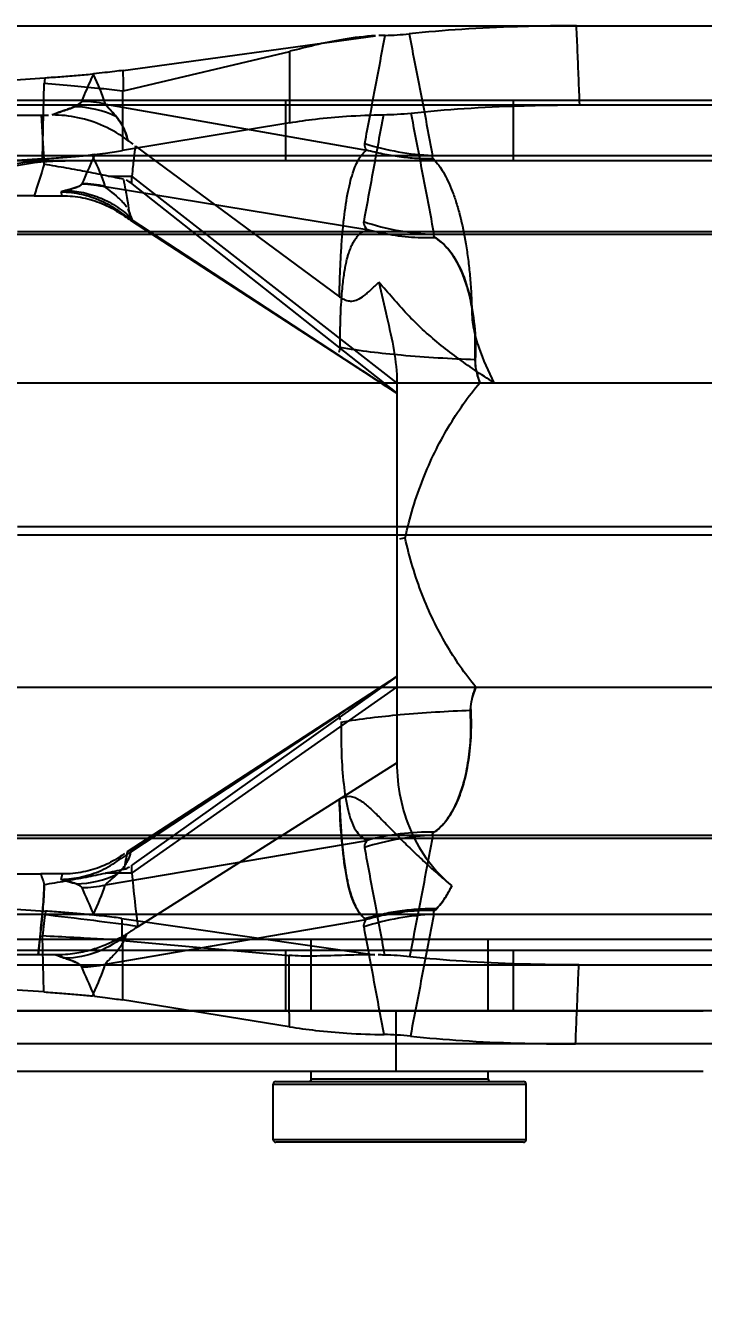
# Model space of a CAD drawing. Header units: millimetres. Extents: x 330 to 5284, y -2489 to 1657.
# Drawn here: x 972.67 to 986.06, y 805.24 to 830.77 of the extents above; entities that cross this region are included whole.
import ezdxf

# ---------------------------------------------------------------- set-up
doc = ezdxf.new("R2010")
doc.units = ezdxf.units.MM
doc.header["$LTSCALE"] = 154
doc.header["$PDMODE"] = 3
doc.header["$PDSIZE"] = 8
doc.layers.get('0').update_dxf_attribs({"linetype": 'CONTINUOUS'})
doc.layers.get('Defpoints').update_dxf_attribs({"linetype": 'CONTINUOUS'})
doc.layers.add('02___PRT_ALL_AXES', color=7, linetype='CONTINUOUS')
doc.layers.add('MIXEDCOLOR', color=7, linetype='CONTINUOUS')
doc.styles.get("Standard").update_dxf_attribs({"font": 'calibri.ttf'})
doc.dimstyles.new('DIMSTYLE_3', dxfattribs={"dimtxt": 23.333333, "dimasz": 23.333333, "dimexe": 1.5, "dimexo": 1, "dimgap": 0.875, "dimtad": 1, "dimdsep": 46, "dimtxsty": 'Standard', "dimblk": '_FILLED', "dimblk1": '_FILLED', "dimblk2": '_FILLED', "dimcen": 0.09, "dimazin": 2, "dimtp": 0.01, "dimtm": 0.01, "dimtfac": 1, "dimtofl": 0, "dimtmove": 0, "dimatfit": 3, "dimldrblk": '_FILLED', "dimfxl": 1, "dimtolj": 1, "dimarcsym": 0})

# ---------------------------------------------------------------- blocks, each defined once
blk = doc.blocks.new('_FILLED')
at = {"color": 0, "linetype": 'ByBlock'}
blk.add_solid([(0, 0), (-1, 0.2143), (-1, -0.2143)], dxfattribs=at)
blk = doc.blocks.new('*D16')
at = {"color": 0, "linetype": 'Continuous', "lineweight": -2}
for p, q in [((855.002, 819.037), (855.002, 742.91)), ((1055.002, 819.037), (1055.002, 742.91)), ((878.336, 744.41), (1031.669, 744.41))]:
    blk.add_line(p, q, dxfattribs=at)
at = {"layer": 'Defpoints', "color": 0}
for p in [(855.002, 820.037), (1055.002, 820.037), (1055.002, 744.41)]:
    blk.add_point(p, dxfattribs=at)
at = {"color": 0, "linetype": 'ByBlock', "lineweight": -2, "xscale": 23.3333333333, "yscale": 23.3333333333, "zscale": 23.3333333333, "rotation": 180}
blk.add_blockref('_FILLED', (855.002, 744.41), dxfattribs=at)
at = {"color": 0, "linetype": 'ByBlock', "lineweight": -2, "xscale": 23.3333333333, "yscale": 23.3333333333, "zscale": 23.3333333333}
blk.add_blockref('_FILLED', (1055.002, 744.41), dxfattribs=at)
at = {"color": 0, "insert": (970.558, 776.396), "char_height": 23.3333, "attachment_point": 2, "line_spacing_factor": 0.9}
blk.add_mtext('\\A1;%%c200', dxfattribs=at)

msp = doc.modelspace()

# ---------------------------------------------------------------- linework, layer by layer
at = {"linetype": 'Continuous'}
for p, q in [((973.997, 829.816), (974.003, 829.803)), ((1067.002, 814.703), (963.256, 814.703)), ((1067.002, 812.703), (843.002, 812.703)), ((978.309, 811.298), (978.309, 812.703)), ((981.809, 811.298), (981.809, 812.703)), ((962.507, 811.298), (986.059, 811.298)), ((979.984, 811.298), (979.984, 810.098)), ((986.059, 810.098), (962.507, 810.098)), ((978.309, 809.948), (978.309, 810.098)), ((981.809, 809.948), (978.309, 809.948)), ((981.809, 809.948), (981.809, 810.098)), ((977.559, 809.848), (982.559, 809.848)), ((977.559, 808.748), (977.559, 809.848)), ((977.609, 809.898), (982.509, 809.898)), ((982.559, 808.748), (982.559, 809.848)), ((982.559, 808.748), (977.559, 808.748)), ((982.509, 808.698), (977.609, 808.698))]:
    msp.add_line(p, q, dxfattribs=at)
for centre, radius, start, end in [((973.824, 831.573), 1.765, 275.6212, 275.9708), ((968.723, 831.73), 5.621, 339.9468, 340.1033), ((978.259, 809.948), 0.05, 270.1084, 0), ((981.859, 809.948), 0.05, 180, 269.8913), ((977.609, 809.848), 0.05, 90.1373, 180), ((982.509, 809.848), 0.05, 0, 89.8571), ((977.609, 808.748), 0.05, 180, 269.8627), ((982.509, 808.748), 0.05, 270.1369, 0)]:
    msp.add_arc(centre, radius, start, end, dxfattribs=at)
at = {"layer": '02___PRT_ALL_AXES', "linetype": 'Continuous'}
for p, q in [((972.502, 826.703), (1060.002, 826.703)), ((972.502, 820.87), (1066.905, 820.87)), ((972.502, 820.703), (1065.919, 820.703))]:
    msp.add_line(p, q, dxfattribs=at)
at = {"layer": 'MIXEDCOLOR', "linetype": 'Continuous'}
for p, q in [((958.574, 830.766), (1057.346, 830.766)), ((974.592, 829.884), (979.583, 830.57)), ((974.601, 829.479), (977.885, 830.261)), ((966.07, 829.274), (973.044, 829.739)), ((972.994, 828.136), (973.029, 829.627)), ((974.001, 829.803), (974, 829.816)), ((974.577, 829.477), (974.577, 828.299)), ((958.562, 829.203), (1057.002, 829.203)), ((970.17, 829.298), (1052.018, 829.298)), ((974.24, 829.217), (979.404, 828.309)), ((977.809, 828.098), (977.809, 829.298)), ((982.309, 828.098), (982.309, 829.298)), ((969.911, 829.003), (972.977, 829.003)), ((977.885, 828.85), (974.577, 828.299)), ((974.832, 828.39), (978.867, 825.411)), ((958.98, 828.204), (1068.991, 828.204)), ((972.994, 828.136), (966.07, 827.674)), ((1053.153, 828.098), (970.535, 828.098)), ((974.025, 828.222), (973.98, 828.217)), ((974.003, 828.16), (973.98, 828.217)), ((974.025, 828.222), (974.003, 828.16)), ((974.295, 827.795), (974.766, 827.795)), ((980.003, 823.711), (974.766, 827.795)), ((974.766, 827.64), (974.766, 827.795)), ((974.238, 827.589), (979.408, 826.739)), ((974.238, 827.589), (974.252, 827.573)), ((974.766, 827.64), (980.003, 823.503)), ((972.831, 827.403), (969.911, 827.403)), ((973.387, 827.405), (973.365, 827.486)), ((974.506, 827.103), (974.502, 827.08)), ((974.736, 826.926), (980.003, 823.503)), ((974.761, 826.929), (974.759, 826.965)), ((974.761, 826.929), (978.842, 824.262)), ((1068.647, 826.641), (958.968, 826.641)), ((959.051, 823.711), (1072.602, 823.711)), ((980.003, 823.711), (980.003, 816.198)), ((974.679, 814.443), (980.003, 817.903)), ((980.003, 817.903), (974.766, 814.174)), ((959.051, 817.695), (1072.602, 817.695)), ((974.766, 814.019), (980.003, 817.695)), ((974.74, 814.436), (978.854, 817.147)), ((974.885, 812.961), (980.003, 816.198)), ((958.968, 814.765), (1068.647, 814.765)), ((974.239, 813.788), (979.414, 814.665)), ((974.5, 814.326), (974.509, 814.278)), ((969.878, 814.003), (972.961, 814.003)), ((973.363, 813.895), (973.392, 814.002)), ((974.766, 814.019), (974.241, 814.019)), ((974.766, 814.019), (974.766, 814.174)), ((966.105, 813.73), (973.054, 813.266)), ((1068.991, 813.202), (958.98, 813.202)), ((974.001, 813.209), (973.999, 813.19)), ((974.239, 812.219), (979.396, 813.099)), ((974.568, 813.122), (979.566, 812.404)), ((973.022, 811.669), (972.995, 812.776)), ((968.524, 812.498), (1053.153, 812.498)), ((974.576, 812.685), (977.876, 812.392)), ((974.576, 812.685), (974.576, 811.511)), ((977.809, 811.298), (977.809, 812.498)), ((982.309, 811.298), (982.309, 812.498)), ((972.913, 812.403), (969.878, 812.403)), ((958.562, 812.203), (1057.003, 812.203)), ((973.022, 811.669), (966.105, 812.13)), ((974.003, 811.641), (973.982, 811.591)), ((974.022, 811.586), (973.982, 811.591)), ((974.022, 811.586), (974.003, 811.641)), ((977.876, 810.982), (974.576, 811.511)), ((1052.018, 811.298), (970.17, 811.298)), ((1057.346, 810.641), (958.574, 810.641))]:
    msp.add_line(p, q, dxfattribs=at)
for points in [[(974.577, 829.477), (974.585, 829.477), (974.593, 829.477), (974.601, 829.479)], [(980.708, 828.204), (980.701, 828.183), (980.707, 828.159), (980.726, 828.134)], [(980.77, 826.575), (980.741, 826.599), (980.731, 826.622), (980.742, 826.641)], [(980.72, 814.765), (980.709, 814.783), (980.716, 814.803), (980.741, 814.825)], [(979.368, 813.12), (979.377, 813.113), (979.387, 813.106), (979.396, 813.099)]]:
    msp.add_lwpolyline(points, dxfattribs=at)
for centre, radius, start, end in [((979.619, 836.554), 5.979, 271.4503, 276.0232), ((947.21, 829.071), 27.393, 0.8529, 1.7011), ((1008.848, 825.032), 36.112, 172.5107, 172.6905), ((970.621, 828.091), 3.79, 17.274, 26.8446), ((973.59, 827.195), 1.972, 63.8218, 88.9556), ((973.768, 827.263), 2.01, 76.4102, 89.8928), ((973.002, 873.446), 44.443, 269.9683, 270.1487), ((979.649, 834.965), 5.957, 270.8391, 276.1217), ((980.91, 833.297), 5.097, 252.393, 267.7241), ((970.734, 826.482), 3.674, 17.525, 27.1716), ((994.752, 820.722), 22.916, 161.4061, 163.0493), ((966.361, 789.545), 39.065, 77.8299, 78.2815), ((973.759, 825.634), 2.001, 75.7327, 89.6598), ((973.768, 825.635), 2.01, 76.4792, 89.7534), ((972.84, 897.162), 69.759, 269.99309, 270.44947), ((974.19, 824.861), 2.752, 105.5803, 107.4494), ((998.463, 863.428), 43.535, 236.6097, 236.9758), ((980.946, 831.735), 5.097, 251.7118, 267.7068), ((980.923, 809.672), 5.097, 92.2884, 107.8417), ((992.041, 787.645), 31.93, 123.0635, 123.3142), ((949.374, 819.072), 25.725, 348.8538, 349.6334), ((972.97, 743.427), 70.576, 89.65768, 90.00754), ((994.051, 820.972), 22.212, 198.2838, 198.8597), ((973.627, 815.762), 1.957, 271.0095, 295.7059), ((966.55, 850.731), 37.509, 281.8322, 282.4148), ((973.77, 815.742), 2.01, 270.1038, 283.4892), ((970.665, 814.909), 3.745, 333.0087, 342.5866), ((1016.266, 807.877), 43.547, 172.8908, 173.5408), ((980.698, 808.511), 4.77, 89.3228, 91.5702), ((980.045, 814.031), 1.033, 313.3963, 316.3674), ((1100.063, 800.067), 127.746, 174.09701, 174.45833), ((932.272, 812.315), 42.304, 0.5024, 1.0936), ((980.934, 808.109), 5.097, 92.2831, 108.0573), ((973.721, 813.128), 0.993, 328.5548, 340.9693), ((973.722, 813.127), 0.992, 328.5657, 341.9414), ((972.917, 746.69), 65.713, 89.69941, 90.00317), ((973.766, 814.166), 2.003, 270.2295, 283.6488), ((970.693, 813.329), 3.715, 332.9758, 342.6216), ((979.621, 806.406), 5.994, 83.8801, 88.6923), ((979.658, 804.899), 5.928, 84.0711, 89.1146)]:
    msp.add_arc(centre, radius, start, end, dxfattribs=at)
for points, knots in [([(983.552, 830.766), (983.164, 830.766), (982.408, 830.755), (981.306, 830.703), (980.592, 830.644), (980.246, 830.607)], [0, 0, 0, 0, 0.351308, 0.684846, 1, 1, 1, 1]), ([(980.246, 830.607), (980.296, 830.346), (980.399, 829.818), (980.554, 829.017), (980.657, 828.477), (980.708, 828.204)], [0, 0, 0, 0, 0.326065, 0.659439, 1, 1, 1, 1]), ([(983.619, 829.203), (983.612, 829.377), (983.598, 829.725), (983.576, 830.246), (983.562, 830.593), (983.554, 830.766)], [0, 0, 0, 0, 0.333915, 0.667248, 1, 1, 1, 1]), ([(979.583, 830.57), (979.367, 830.558), (978.961, 830.511), (978.397, 830.391), (978.049, 830.3), (977.887, 830.262)], [0, 0, 0, 0, 0.375516, 0.709446, 1, 1, 1, 1]), ([(979.368, 828.439), (979.401, 828.613), (979.535, 829.325), (979.671, 830.037), (979.77, 830.576)], [0, 0, 0, 0, 0.244254, 1, 1, 1, 1]), ([(977.884, 828.85), (977.884, 829.007), (977.885, 829.321), (977.886, 829.792), (977.886, 830.105), (977.887, 830.262)], [0, 0, 0, 0, 0.334017, 0.667351, 1, 1, 1, 1]), ([(974.592, 829.884), (974.536, 829.877), (974.416, 829.861), (974.221, 829.839), (974.081, 829.825), (974.005, 829.817)], [0, 0, 0, 0, 0.283937, 0.61411, 1, 1, 1, 1]), ([(974.577, 829.477), (974.437, 829.494), (974.122, 829.527), (973.606, 829.577), (973.23, 829.61), (973.029, 829.627)], [0, 0, 0, 0, 0.273258, 0.611286, 1, 1, 1, 1]), ([(973.044, 829.739), (973.157, 829.747), (973.375, 829.762), (973.701, 829.788), (973.915, 829.808), (974.023, 829.819)], [0, 0, 0, 0, 0.344452, 0.669087, 1, 1, 1, 1]), ([(973.772, 829.273), (973.79, 829.317), (973.866, 829.494), (973.944, 829.67), (974.003, 829.803)], [0, 0, 0, 0, 0.245602, 1, 1, 1, 1]), ([(973.186, 829.004), (973.267, 829.034), (973.423, 829.099), (973.638, 829.156), (973.741, 829.235), (973.772, 829.273)], [0, 0, 0, 0, 0.398496, 0.784915, 1, 1, 1, 1]), ([(973.626, 829.167), (973.598, 829.155), (973.537, 829.132), (973.452, 829.102), (973.333, 829.062), (973.246, 829.03), (973.186, 829.004)], [0, 0, 0, 0, 0.19812, 0.412844, 0.576478, 1, 1, 1, 1]), ([(973.772, 829.273), (973.758, 829.241), (973.704, 829.203), (973.65, 829.177), (973.626, 829.167)], [0, 0, 0, 0, 0.569523, 1, 1, 1, 1]), ([(974.24, 829.217), (974.285, 829.166), (974.401, 829.036), (974.586, 828.816), (974.656, 828.608), (974.683, 828.502)], [0, 0, 0, 0, 0.240066, 0.61513, 1, 1, 1, 1]), ([(974.461, 828.965), (974.429, 829.004), (974.356, 829.088), (974.273, 829.165), (974.24, 829.217)], [0, 0, 0, 0, 0.451368, 1, 1, 1, 1]), ([(980.285, 829.041), (980.633, 829.079), (981.352, 829.139), (982.463, 829.192), (983.225, 829.203), (983.617, 829.203)], [0, 0, 0, 0, 0.314682, 0.648356, 1, 1, 1, 1]), ([(973.032, 828.029), (973.031, 828.052), (973.029, 828.101), (973.026, 828.175), (973.022, 828.251), (973.017, 828.327), (973.011, 828.428), (973.004, 828.555), (972.992, 828.755), (972.983, 828.904), (972.977, 829.003)], [0, 0, 0, 0, 0.071996, 0.149957, 0.227915, 0.305868, 0.38382, 0.539724, 0.695629, 1, 1, 1, 1]), ([(974.683, 828.502), (974.535, 828.613), (974.22, 828.8), (973.708, 828.967), (973.358, 829.004), (973.186, 829.004)], [0, 0, 0, 0, 0.345998, 0.678959, 1, 1, 1, 1]), ([(974.683, 828.502), (974.675, 828.555), (974.64, 828.664), (974.566, 828.82), (974.498, 828.919), (974.461, 828.965)], [0, 0, 0, 0, 0.311458, 0.65427, 1, 1, 1, 1]), ([(977.884, 828.85), (978.053, 828.878), (978.427, 828.931), (979.045, 828.987), (979.493, 829.005), (979.736, 829.008)], [0, 0, 0, 0, 0.276928, 0.60781, 1, 1, 1, 1]), ([(979.736, 829.008), (979.703, 828.828), (979.574, 828.124), (979.443, 827.419), (979.347, 826.895)], [0, 0, 0, 0, 0.255578, 1, 1, 1, 1]), ([(980.742, 826.641), (980.691, 826.914), (980.59, 827.453), (980.436, 828.253), (980.335, 828.781), (980.285, 829.041)], [0, 0, 0, 0, 0.340548, 0.673923, 1, 1, 1, 1]), ([(974.025, 828.222), (974.096, 828.231), (974.229, 828.248), (974.413, 828.273), (974.526, 828.29), (974.577, 828.299)], [0, 0, 0, 0, 0.388487, 0.719789, 1, 1, 1, 1]), ([(974.832, 828.391), (974.829, 828.354), (974.818, 828.284), (974.806, 828.182), (974.794, 828.084), (974.78, 827.955), (974.771, 827.859), (974.766, 827.795)], [0, 0, 0, 0, 0.18641, 0.35214, 0.516264, 0.678876, 1, 1, 1, 1]), ([(978.867, 825.411), (978.871, 825.43), (978.866, 825.47), (978.87, 825.547), (978.872, 825.681), (978.879, 825.858), (978.888, 826.056), (978.9, 826.294), (978.919, 826.574), (978.956, 826.975), (979.004, 827.336), (979.072, 827.652), (979.126, 827.843), (979.185, 828.003), (979.266, 828.164), (979.344, 828.264), (979.404, 828.309)], [0, 0, 0, 0, 0.019608, 0.03916, 0.077718, 0.15332, 0.215977, 0.276501, 0.390792, 0.497208, 0.678786, 0.754032, 0.819999, 0.876802, 0.924844, 1, 1, 1, 1]), ([(979.404, 828.309), (979.397, 828.32), (979.375, 828.36), (979.363, 828.407), (979.369, 828.439)], [0, 0, 0, 0, 0.295963, 1, 1, 1, 1]), ([(980.726, 828.134), (980.614, 828.133), (980.39, 828.139), (980.056, 828.171), (979.727, 828.227), (979.511, 828.279), (979.404, 828.309)], [0, 0, 0, 0, 0.251497, 0.502442, 0.752129, 1, 1, 1, 1]), ([(973.25, 828.098), (972.927, 828.098), (972.281, 828.037), (971.352, 827.759), (970.492, 827.312), (969.736, 826.709), (969.318, 826.218), (969.135, 825.955)], [0, 0, 0, 0, 0.20071, 0.401281, 0.600761, 0.800721, 1, 1, 1, 1]), ([(969.328, 825.955), (969.511, 826.218), (969.929, 826.709), (970.686, 827.312), (971.546, 827.76), (972.476, 828.036), (973.122, 828.098), (973.444, 828.098)], [0, 0, 0, 0, 0.19924, 0.399415, 0.598754, 0.799417, 1, 1, 1, 1]), ([(972.994, 828.136), (973.116, 828.144), (973.347, 828.16), (973.676, 828.187), (973.883, 828.207), (973.98, 828.217)], [0, 0, 0, 0, 0.371532, 0.703843, 1, 1, 1, 1]), ([(980.726, 828.134), (980.803, 828.056), (980.905, 827.911), (981.019, 827.691), (981.104, 827.489), (981.182, 827.263), (981.279, 826.919), (981.355, 826.543), (981.414, 826.142), (981.443, 825.874), (981.461, 825.652), (981.472, 825.481), (981.48, 825.307), (981.485, 825.164), (981.487, 825.044), (981.493, 824.953), (981.505, 824.859), (981.527, 824.737), (981.564, 824.585), (981.677, 824.225), (981.807, 823.935), (981.922, 823.711)], [0, 0, 0, 0, 0.070813, 0.112943, 0.159971, 0.21161, 0.267288, 0.390803, 0.45857, 0.528977, 0.565157, 0.602001, 0.639523, 0.677735, 0.694675, 0.716698, 0.736418, 0.75627, 0.796455, 0.837369, 1, 1, 1, 1]), ([(974.295, 827.795), (974.162, 827.823), (973.889, 827.877), (973.468, 827.956), (973.179, 828.003), (973.032, 828.029)], [0, 0, 0, 0, 0.316798, 0.650788, 1, 1, 1, 1]), ([(973.777, 827.644), (973.758, 827.622), (973.692, 827.572), (973.542, 827.54), (973.428, 827.502), (973.365, 827.486)], [0, 0, 0, 0, 0.186287, 0.560324, 1, 1, 1, 1]), ([(973.451, 827.511), (973.478, 827.519), (973.538, 827.535), (973.631, 827.561), (973.714, 827.589), (973.76, 827.619), (973.771, 827.635)], [0, 0, 0, 0, 0.237071, 0.546746, 0.828275, 1, 1, 1, 1]), ([(974.488, 827.375), (974.45, 827.409), (974.368, 827.481), (974.275, 827.544), (974.238, 827.589)], [0, 0, 0, 0, 0.466419, 1, 1, 1, 1]), ([(974.252, 827.573), (974.279, 827.547), (974.36, 827.483), (974.441, 827.42), (974.488, 827.375)], [0, 0, 0, 0, 0.360601, 1, 1, 1, 1]), ([(974.596, 827.731), (974.609, 827.663), (974.659, 827.395), (974.705, 827.126), (974.736, 826.926)], [0, 0, 0, 0, 0.256953, 1, 1, 1, 1]), ([(973.365, 827.486), (973.501, 827.483), (973.773, 827.45), (974.161, 827.319), (974.397, 827.182), (974.506, 827.103)], [0, 0, 0, 0, 0.33425, 0.667296, 1, 1, 1, 1]), ([(973.387, 827.405), (973.524, 827.406), (973.792, 827.382), (974.17, 827.268), (974.398, 827.148), (974.502, 827.08)], [0, 0, 0, 0, 0.349518, 0.681733, 1, 1, 1, 1]), ([(973.451, 827.511), (973.57, 827.508), (973.811, 827.479), (974.16, 827.368), (974.482, 827.194), (974.673, 827.04), (974.76, 826.955)], [0, 0, 0, 0, 0.246128, 0.497631, 0.750358, 1, 1, 1, 1]), ([(974.662, 827.179), (974.646, 827.203), (974.611, 827.25), (974.551, 827.314), (974.509, 827.355), (974.488, 827.375)], [0, 0, 0, 0, 0.326205, 0.670788, 1, 1, 1, 1]), ([(974.506, 827.103), (974.535, 827.082), (974.592, 827.042), (974.677, 826.984), (974.733, 826.947), (974.761, 826.929)], [0, 0, 0, 0, 0.347516, 0.683793, 1, 1, 1, 1]), ([(974.76, 826.955), (974.758, 826.975), (974.742, 827.013), (974.729, 827.051), (974.721, 827.071)], [0, 0, 0, 0, 0.480318, 1, 1, 1, 1]), ([(979.347, 826.895), (979.345, 826.883), (979.345, 826.825), (979.38, 826.775), (979.408, 826.739)], [0, 0, 0, 0, 0.201678, 1, 1, 1, 1]), ([(978.884, 824.408), (978.882, 824.529), (978.882, 824.749), (978.891, 825.051), (978.903, 825.302), (978.919, 825.512), (978.937, 825.689), (978.956, 825.839), (978.977, 825.965), (978.998, 826.072), (979.019, 826.162), (979.045, 826.257), (979.078, 826.352), (979.119, 826.444), (979.16, 826.52), (979.204, 826.586), (979.262, 826.645), (979.307, 826.708), (979.421, 826.709), (979.408, 826.739)], [0, 0, 0, 0, 0.146471, 0.265469, 0.364929, 0.44865, 0.519741, 0.579896, 0.630891, 0.67412, 0.710872, 0.74239, 0.793242, 0.83241, 0.863298, 0.897583, 0.928389, 0.960862, 1, 1, 1, 1]), ([(980.77, 826.575), (980.654, 826.571), (980.196, 826.575), (979.738, 826.646), (979.408, 826.739)], [0, 0, 0, 0, 0.252706, 1, 1, 1, 1]), ([(981.646, 823.711), (981.599, 823.837), (981.531, 824.111), (981.565, 824.539), (981.526, 824.986), (981.447, 825.441), (981.307, 825.884), (981.097, 826.282), (980.888, 826.497), (980.77, 826.575)], [0, 0, 0, 0, 0.130199, 0.268885, 0.414066, 0.564993, 0.716685, 0.862695, 1, 1, 1, 1]), ([(980.77, 826.575), (980.865, 826.513), (981.056, 826.331), (981.283, 825.951), (981.453, 825.44), (981.551, 824.83), (981.562, 824.392), (981.552, 824.166)], [0, 0, 0, 0, 0.129805, 0.296057, 0.501485, 0.74109, 1, 1, 1, 1]), ([(978.867, 825.411), (978.887, 825.396), (978.934, 825.366), (979.016, 825.331), (979.12, 825.319), (979.239, 825.353), (979.337, 825.417), (979.421, 825.487), (979.492, 825.551), (979.567, 825.624), (979.619, 825.676), (979.646, 825.702)], [0, 0, 0, 0, 0.082303, 0.177414, 0.28724, 0.41142, 0.568463, 0.661468, 0.764351, 0.877204, 1, 1, 1, 1]), ([(979.646, 825.702), (979.697, 825.471), (979.799, 825.021), (979.956, 824.364), (980.003, 823.925), (980.003, 823.711)], [0, 0, 0, 0, 0.350075, 0.683659, 1, 1, 1, 1]), ([(981.922, 823.711), (981.795, 823.792), (981.545, 823.956), (981.183, 824.212), (980.836, 824.479), (980.509, 824.762), (980.203, 825.062), (979.924, 825.383), (979.738, 825.595), (979.646, 825.702)], [0, 0, 0, 0, 0.148746, 0.294613, 0.438328, 0.580325, 0.721424, 0.860604, 1, 1, 1, 1]), ([(978.842, 824.262), (978.956, 824.188), (979.199, 824.028), (979.585, 823.775), (979.859, 823.597), (980.003, 823.503)], [0, 0, 0, 0, 0.293769, 0.628396, 1, 1, 1, 1]), ([(981.552, 824.166), (981.063, 824.182), (980.171, 824.232), (979.282, 824.337), (978.884, 824.408)], [0, 0, 0, 0, 0.547064, 1, 1, 1, 1]), ([(981.552, 824.166), (981.549, 824.115), (981.555, 824.01), (981.592, 823.858), (981.627, 823.76), (981.646, 823.711)], [0, 0, 0, 0, 0.329718, 0.665172, 1, 1, 1, 1]), ([(980.167, 820.642), (980.253, 821.041), (980.482, 821.799), (980.986, 822.832), (981.413, 823.44), (981.646, 823.711)], [0, 0, 0, 0, 0.355658, 0.687712, 1, 1, 1, 1]), ([(981.565, 817.695), (981.345, 817.958), (980.944, 818.545), (980.467, 819.536), (980.25, 820.262), (980.167, 820.642)], [0, 0, 0, 0, 0.312902, 0.6448, 1, 1, 1, 1]), ([(980.003, 817.903), (979.862, 817.811), (979.592, 817.634), (979.21, 817.381), (978.968, 817.222), (978.854, 817.147)], [0, 0, 0, 0, 0.368369, 0.702418, 1, 1, 1, 1]), ([(980.741, 814.825), (980.853, 814.904), (981.049, 815.123), (981.245, 815.522), (981.374, 815.967), (981.445, 816.423), (981.48, 816.87), (981.439, 817.298), (981.513, 817.571), (981.565, 817.695)], [0, 0, 0, 0, 0.13401, 0.279602, 0.431902, 0.583641, 0.729814, 0.8693, 1, 1, 1, 1]), ([(981.565, 817.695), (981.544, 817.647), (981.506, 817.548), (981.465, 817.396), (981.458, 817.29), (981.462, 817.238)], [0, 0, 0, 0, 0.334052, 0.66981, 1, 1, 1, 1]), ([(978.903, 817.004), (979.289, 817.07), (980.141, 817.17), (980.997, 817.221), (981.462, 817.238)], [0, 0, 0, 0, 0.457142, 1, 1, 1, 1]), ([(981.462, 817.238), (981.472, 817.06), (981.472, 816.698), (981.414, 816.169), (981.301, 815.684), (981.138, 815.288), (980.951, 815.005), (980.808, 814.872), (980.741, 814.825)], [0, 0, 0, 0, 0.205588, 0.41573, 0.612177, 0.777505, 0.906079, 1, 1, 1, 1]), ([(978.902, 817.006), (978.898, 816.797), (978.902, 816.386), (978.94, 815.799), (979.019, 815.29), (979.143, 814.89), (979.32, 814.706), (979.414, 814.665)], [0, 0, 0, 0, 0.253681, 0.498006, 0.710943, 0.876303, 1, 1, 1, 1]), ([(980.003, 816.198), (980.003, 815.966), (980.049, 815.5), (980.259, 814.835), (980.605, 814.24), (980.916, 813.909), (981.087, 813.766)], [0, 0, 0, 0, 0.253668, 0.508382, 0.756664, 1, 1, 1, 1]), ([(978.867, 815.48), (978.927, 815.518), (979.076, 815.565), (979.287, 815.462), (979.469, 815.309), (979.656, 815.124), (979.853, 814.923), (980.063, 814.708), (980.289, 814.484), (980.535, 814.251), (980.802, 814.009), (980.989, 813.848), (981.087, 813.766)], [0, 0, 0, 0, 0.073073, 0.146991, 0.229254, 0.319884, 0.416793, 0.519749, 0.62906, 0.745203, 0.868693, 1, 1, 1, 1]), ([(978.867, 815.48), (978.87, 815.452), (978.869, 815.394), (978.875, 815.302), (978.879, 815.197), (978.886, 815.075), (978.894, 814.943), (978.903, 814.813), (978.912, 814.693), (978.923, 814.577), (978.935, 814.455), (978.948, 814.345), (978.96, 814.249), (978.971, 814.169), (978.985, 814.082), (979, 813.99), (979.019, 813.893), (979.041, 813.791), (979.067, 813.687), (979.099, 813.58), (979.135, 813.475), (979.18, 813.372), (979.232, 813.276), (979.293, 813.19), (979.342, 813.141), (979.368, 813.12)], [0, 0, 0, 0, 0.034151, 0.07043, 0.112238, 0.162393, 0.219797, 0.273431, 0.321052, 0.3671, 0.415839, 0.470787, 0.501415, 0.534441, 0.569998, 0.608032, 0.648351, 0.690757, 0.734842, 0.780034, 0.82585, 0.87134, 0.916132, 0.958889, 1, 1, 1, 1]), ([(979.396, 813.099), (979.288, 813.175), (979.112, 813.465), (978.985, 814.01), (978.904, 814.704), (978.875, 815.212), (978.867, 815.48)], [0, 0, 0, 0, 0.159114, 0.386768, 0.676707, 1, 1, 1, 1]), ([(980.741, 814.825), (980.516, 814.831), (980.068, 814.81), (979.628, 814.724), (979.414, 814.665)], [0, 0, 0, 0, 0.503206, 1, 1, 1, 1]), ([(980.26, 812.366), (980.31, 812.626), (980.413, 813.153), (980.566, 813.953), (980.669, 814.492), (980.72, 814.765)], [0, 0, 0, 0, 0.326006, 0.659379, 1, 1, 1, 1]), ([(979.414, 814.665), (979.405, 814.653), (979.376, 814.612), (979.355, 814.558), (979.362, 814.524)], [0, 0, 0, 0, 0.310781, 1, 1, 1, 1]), ([(979.362, 814.524), (979.394, 814.351), (979.526, 813.642), (979.66, 812.934), (979.758, 812.398)], [0, 0, 0, 0, 0.244341, 1, 1, 1, 1]), ([(973.363, 813.895), (973.499, 813.897), (973.772, 813.93), (974.162, 814.06), (974.399, 814.198), (974.509, 814.278)], [0, 0, 0, 0, 0.333863, 0.666925, 1, 1, 1, 1]), ([(974.5, 814.326), (974.397, 814.258), (974.172, 814.139), (973.797, 814.027), (973.529, 814.001), (973.392, 814.002)], [0, 0, 0, 0, 0.315527, 0.647548, 1, 1, 1, 1]), ([(974.74, 814.436), (974.716, 814.421), (974.666, 814.387), (974.588, 814.334), (974.535, 814.297), (974.508, 814.277)], [0, 0, 0, 0, 0.308041, 0.642862, 1, 1, 1, 1]), ([(974.635, 814.188), (974.655, 814.217), (974.7, 814.294), (974.738, 814.381), (974.74, 814.436)], [0, 0, 0, 0, 0.389111, 1, 1, 1, 1]), ([(973.032, 813.792), (973.172, 813.817), (973.448, 813.862), (973.851, 813.939), (974.113, 813.992), (974.241, 814.019)], [0, 0, 0, 0, 0.348209, 0.68214, 1, 1, 1, 1]), ([(974.326, 813.869), (974.336, 813.877), (974.387, 813.92), (974.438, 813.962), (974.476, 813.999)], [0, 0, 0, 0, 0.193484, 1, 1, 1, 1]), ([(974.766, 814.019), (974.773, 813.933), (974.804, 813.583), (974.846, 813.234), (974.884, 812.971)], [0, 0, 0, 0, 0.245374, 1, 1, 1, 1]), ([(972.913, 812.403), (972.929, 812.561), (972.96, 812.872), (973.008, 813.334), (973.026, 813.64), (973.032, 813.792)], [0, 0, 0, 0, 0.340555, 0.673908, 1, 1, 1, 1]), ([(973.032, 813.792), (973.03, 813.727), (973.024, 813.597), (973.01, 813.402), (972.999, 813.271), (972.993, 813.205)], [0, 0, 0, 0, 0.32879, 0.662072, 1, 1, 1, 1]), ([(973.363, 813.895), (973.427, 813.878), (973.54, 813.841), (973.689, 813.805), (973.755, 813.755), (973.774, 813.733)], [0, 0, 0, 0, 0.442986, 0.810409, 1, 1, 1, 1]), ([(973.662, 813.806), (973.619, 813.821), (973.519, 813.85), (973.418, 813.877), (973.363, 813.895)], [0, 0, 0, 0, 0.441379, 1, 1, 1, 1]), ([(974.239, 813.788), (974.246, 813.802), (974.279, 813.827), (974.308, 813.853), (974.326, 813.869)], [0, 0, 0, 0, 0.395699, 1, 1, 1, 1]), ([(981.087, 813.766), (981.055, 813.7), (980.99, 813.577), (980.88, 813.414), (980.797, 813.321), (980.755, 813.281)], [0, 0, 0, 0, 0.371551, 0.704067, 1, 1, 1, 1]), ([(980.793, 813.319), (980.833, 813.36), (980.925, 813.474), (981.018, 813.627), (981.073, 813.736), (981.087, 813.766)], [0, 0, 0, 0, 0.322644, 0.813401, 1, 1, 1, 1]), ([(973.999, 813.19), (973.904, 813.199), (973.705, 813.218), (973.39, 813.243), (973.17, 813.259), (973.054, 813.266)], [0, 0, 0, 0, 0.300697, 0.631747, 1, 1, 1, 1]), ([(979.368, 813.12), (979.482, 813.154), (979.714, 813.215), (980.068, 813.278), (980.429, 813.314), (980.671, 813.32), (980.793, 813.319)], [0, 0, 0, 0, 0.24721, 0.496743, 0.747911, 1, 1, 1, 1]), ([(980.755, 813.281), (980.639, 813.282), (980.182, 813.271), (979.725, 813.194), (979.397, 813.099)], [0, 0, 0, 0, 0.252086, 1, 1, 1, 1]), ([(972.993, 813.205), (973.33, 813.167), (973.961, 813.092), (974.591, 813.011), (974.884, 812.971)], [0, 0, 0, 0, 0.534144, 1, 1, 1, 1]), ([(974.568, 813.122), (974.516, 813.129), (974.402, 813.145), (974.214, 813.166), (974.079, 813.181), (974.006, 813.189)], [0, 0, 0, 0, 0.281428, 0.610812, 1, 1, 1, 1]), ([(979.354, 812.955), (979.352, 812.966), (979.35, 813.017), (979.375, 813.066), (979.397, 813.099)], [0, 0, 0, 0, 0.210909, 1, 1, 1, 1]), ([(980.731, 813.202), (980.679, 812.929), (980.577, 812.388), (980.423, 811.585), (980.32, 811.056), (980.27, 810.795)], [0, 0, 0, 0, 0.34055, 0.673926, 1, 1, 1, 1]), ([(974.574, 812.685), (974.432, 812.695), (974.112, 812.716), (973.585, 812.746), (973.201, 812.766), (972.995, 812.776)], [0, 0, 0, 0, 0.270713, 0.608946, 1, 1, 1, 1]), ([(974.663, 812.812), (974.6, 812.772), (974.457, 812.697), (974.225, 812.584), (973.946, 812.489), (973.621, 812.418), (973.386, 812.402), (973.262, 812.402)], [0, 0, 0, 0, 0.151137, 0.32642, 0.524337, 0.747934, 1, 1, 1, 1]), ([(974.66, 812.804), (974.491, 812.661), (974.104, 812.43), (973.662, 812.341), (973.442, 812.335)], [0, 0, 0, 0, 0.500757, 1, 1, 1, 1]), ([(974.885, 812.961), (974.861, 812.946), (974.813, 812.915), (974.74, 812.868), (974.69, 812.836), (974.665, 812.82)], [0, 0, 0, 0, 0.325098, 0.658437, 1, 1, 1, 1]), ([(979.749, 810.826), (979.716, 811.007), (979.584, 811.717), (979.451, 812.427), (979.354, 812.955)], [0, 0, 0, 0, 0.255671, 1, 1, 1, 1]), ([(974.568, 812.61), (974.544, 812.57), (974.501, 812.511), (974.427, 812.422), (974.342, 812.332), (974.269, 812.265), (974.239, 812.219)], [0, 0, 0, 0, 0.274201, 0.424566, 0.682135, 1, 1, 1, 1]), ([(973.262, 812.402), (973.285, 812.393), (973.345, 812.369), (973.405, 812.347), (973.442, 812.335)], [0, 0, 0, 0, 0.391281, 1, 1, 1, 1]), ([(973.774, 812.163), (973.749, 812.196), (973.662, 812.267), (973.473, 812.319), (973.335, 812.376), (973.262, 812.402)], [0, 0, 0, 0, 0.210456, 0.590745, 1, 1, 1, 1]), ([(973.442, 812.335), (973.474, 812.324), (973.533, 812.305), (973.629, 812.269), (973.713, 812.231), (973.764, 812.186), (973.774, 812.163)], [0, 0, 0, 0, 0.268671, 0.490845, 0.801967, 1, 1, 1, 1]), ([(979.566, 812.404), (979.346, 812.404), (978.94, 812.395), (978.377, 812.374), (978.031, 812.378), (977.874, 812.392)], [0, 0, 0, 0, 0.389344, 0.720668, 1, 1, 1, 1]), ([(977.878, 810.982), (977.877, 811.138), (977.876, 811.451), (977.875, 811.921), (977.875, 812.235), (977.874, 812.392)], [0, 0, 0, 0, 0.332643, 0.665976, 1, 1, 1, 1]), ([(983.598, 812.203), (983.206, 812.203), (982.443, 812.215), (981.33, 812.267), (980.609, 812.328), (980.26, 812.366)], [0, 0, 0, 0, 0.351402, 0.684998, 1, 1, 1, 1]), ([(983.535, 810.641), (983.543, 810.814), (983.557, 811.161), (983.579, 811.682), (983.593, 812.029), (983.601, 812.203)], [0, 0, 0, 0, 0.332747, 0.66608, 1, 1, 1, 1]), ([(973.022, 811.669), (973.141, 811.661), (973.366, 811.645), (973.686, 811.619), (973.888, 811.6), (973.982, 811.591)], [0, 0, 0, 0, 0.371003, 0.704112, 1, 1, 1, 1]), ([(974.022, 811.586), (974.094, 811.577), (974.227, 811.561), (974.411, 811.536), (974.524, 811.52), (974.576, 811.511)], [0, 0, 0, 0, 0.386333, 0.717778, 1, 1, 1, 1]), ([(977.878, 810.982), (978.05, 810.954), (978.429, 810.902), (979.053, 810.847), (979.505, 810.829), (979.749, 810.826)], [0, 0, 0, 0, 0.278699, 0.609733, 1, 1, 1, 1]), ([(980.27, 810.795), (980.612, 810.759), (981.317, 810.702), (982.405, 810.651), (983.15, 810.641), (983.533, 810.641)], [0, 0, 0, 0, 0.315503, 0.649167, 1, 1, 1, 1])]:
    msp.add_open_spline(points, degree=3, knots=knots, dxfattribs=at)
for points in [[(979.77, 830.576), (979.728, 830.575), (979.687, 830.574), (979.645, 830.573)], [(974.683, 828.502), (974.716, 828.477), (974.75, 828.452), (974.783, 828.427)], [(974.003, 828.16), (973.927, 827.988), (973.85, 827.817), (973.776, 827.644)], [(973.771, 827.635), (973.773, 827.638), (973.775, 827.641), (973.777, 827.644)], [(974.766, 827.64), (974.731, 827.668), (974.697, 827.703), (974.654, 827.712)], [(974.72, 827.071), (974.711, 827.095), (974.701, 827.12), (974.687, 827.141)], [(974.76, 826.955), (974.76, 826.947), (974.76, 826.938), (974.761, 826.929)], [(978.883, 824.404), (978.874, 824.373), (978.864, 824.341), (978.855, 824.31)], [(980.167, 820.642), (980.13, 820.637), (980.092, 820.632), (980.056, 820.622)], [(978.854, 817.147), (978.864, 817.115), (978.875, 817.084), (978.886, 817.053)], [(974.476, 813.999), (974.506, 814.027), (974.534, 814.057), (974.561, 814.088)], [(974.56, 814.088), (974.579, 814.109), (974.599, 814.13), (974.614, 814.155)], [(974.614, 814.099), (974.65, 814.107), (974.686, 814.12), (974.716, 814.141)], [(973.774, 813.733), (973.759, 813.757), (973.74, 813.773), (973.716, 813.782)], [(973.774, 813.733), (973.848, 813.557), (973.926, 813.383), (974.003, 813.209)], [(980.755, 813.281), (980.735, 813.262), (980.715, 813.225), (980.731, 813.202)], [(979.758, 812.398), (979.715, 812.399), (979.673, 812.4), (979.63, 812.402)], [(974.003, 811.641), (973.926, 811.815), (973.848, 811.988), (973.774, 812.163)]]:
    msp.add_open_spline(points, degree=3, dxfattribs=at)

# ---------------------------------------------------------------- dimensions: what is measured, and where the dimension line sits
at = {"linetype": 'Continuous'}
dim = msp.add_linear_dim(base=(1055.002, 744.41), p1=(855.002, 820.037), p2=(1055.002, 820.037), text='%%c<>', dimstyle='DIMSTYLE_3', dxfattribs=at)
dim.commit()
dim.dimension.update_dxf_attribs({"geometry": '*D16', "text_midpoint": (970.558, 744.41), "dimtype": 160})

doc.saveas('drawing.dxf')
